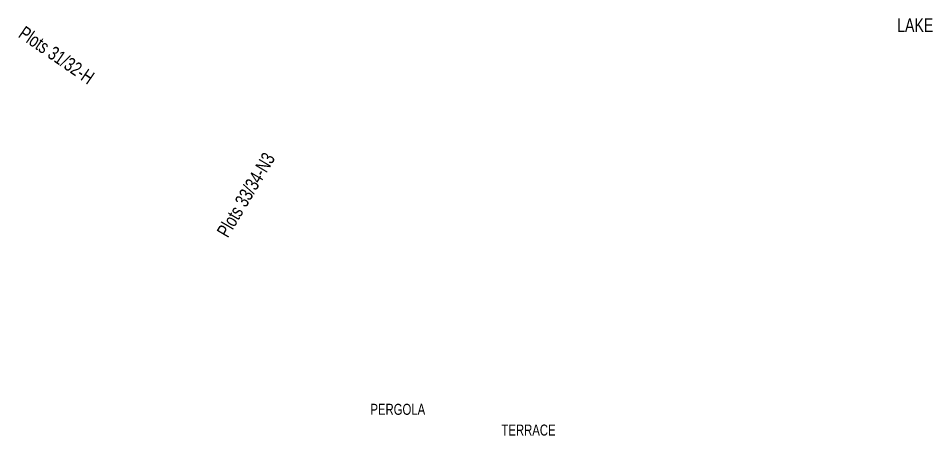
# Model space of a CAD drawing. Header units: millimetres. Extents: x 4912249 to 5235068, y 4796975 to 5005561.
# Drawn here: x 5151840 to 5235068, y 4927221 to 4965203 of the extents above; entities that cross this region are included whole.
import ezdxf

# ---------------------------------------------------------------- set-up
doc = ezdxf.new("R2010")
doc.units = ezdxf.units.MM
doc.layers.add('7715_SP01$0$Text & Dims', color=7, linetype='Continuous', plot=False)
doc.styles.add('7715_SP01$0$TITLE', font='ARIALN.TTF', dxfattribs={"width": 0.9})

msp = doc.modelspace()

# ---------------------------------------------------------------- texts
at = {"layer": '7715_SP01$0$Text & Dims', "color": 3, "lineweight": -3, "style": '7715_SP01$0$TITLE', "width": 0.9}
for s, height, rotation, p in [('LAKE', 1250, 0, (5231828, 4963953)), ('Plots 31/32-H', 1250, 325.52296, (5151753, 4963544)), ('Plots 33/34-N3', 1250, 59.29321, (5170911, 4945154)), ('PERGOLA', 1000, 0, (5183890, 4929123)), ('TERRACE', 1000, 0, (5195817, 4927235))]:
    msp.add_text(s, height=height, rotation=rotation, dxfattribs=at).set_placement(p)

doc.saveas('drawing.dxf')
